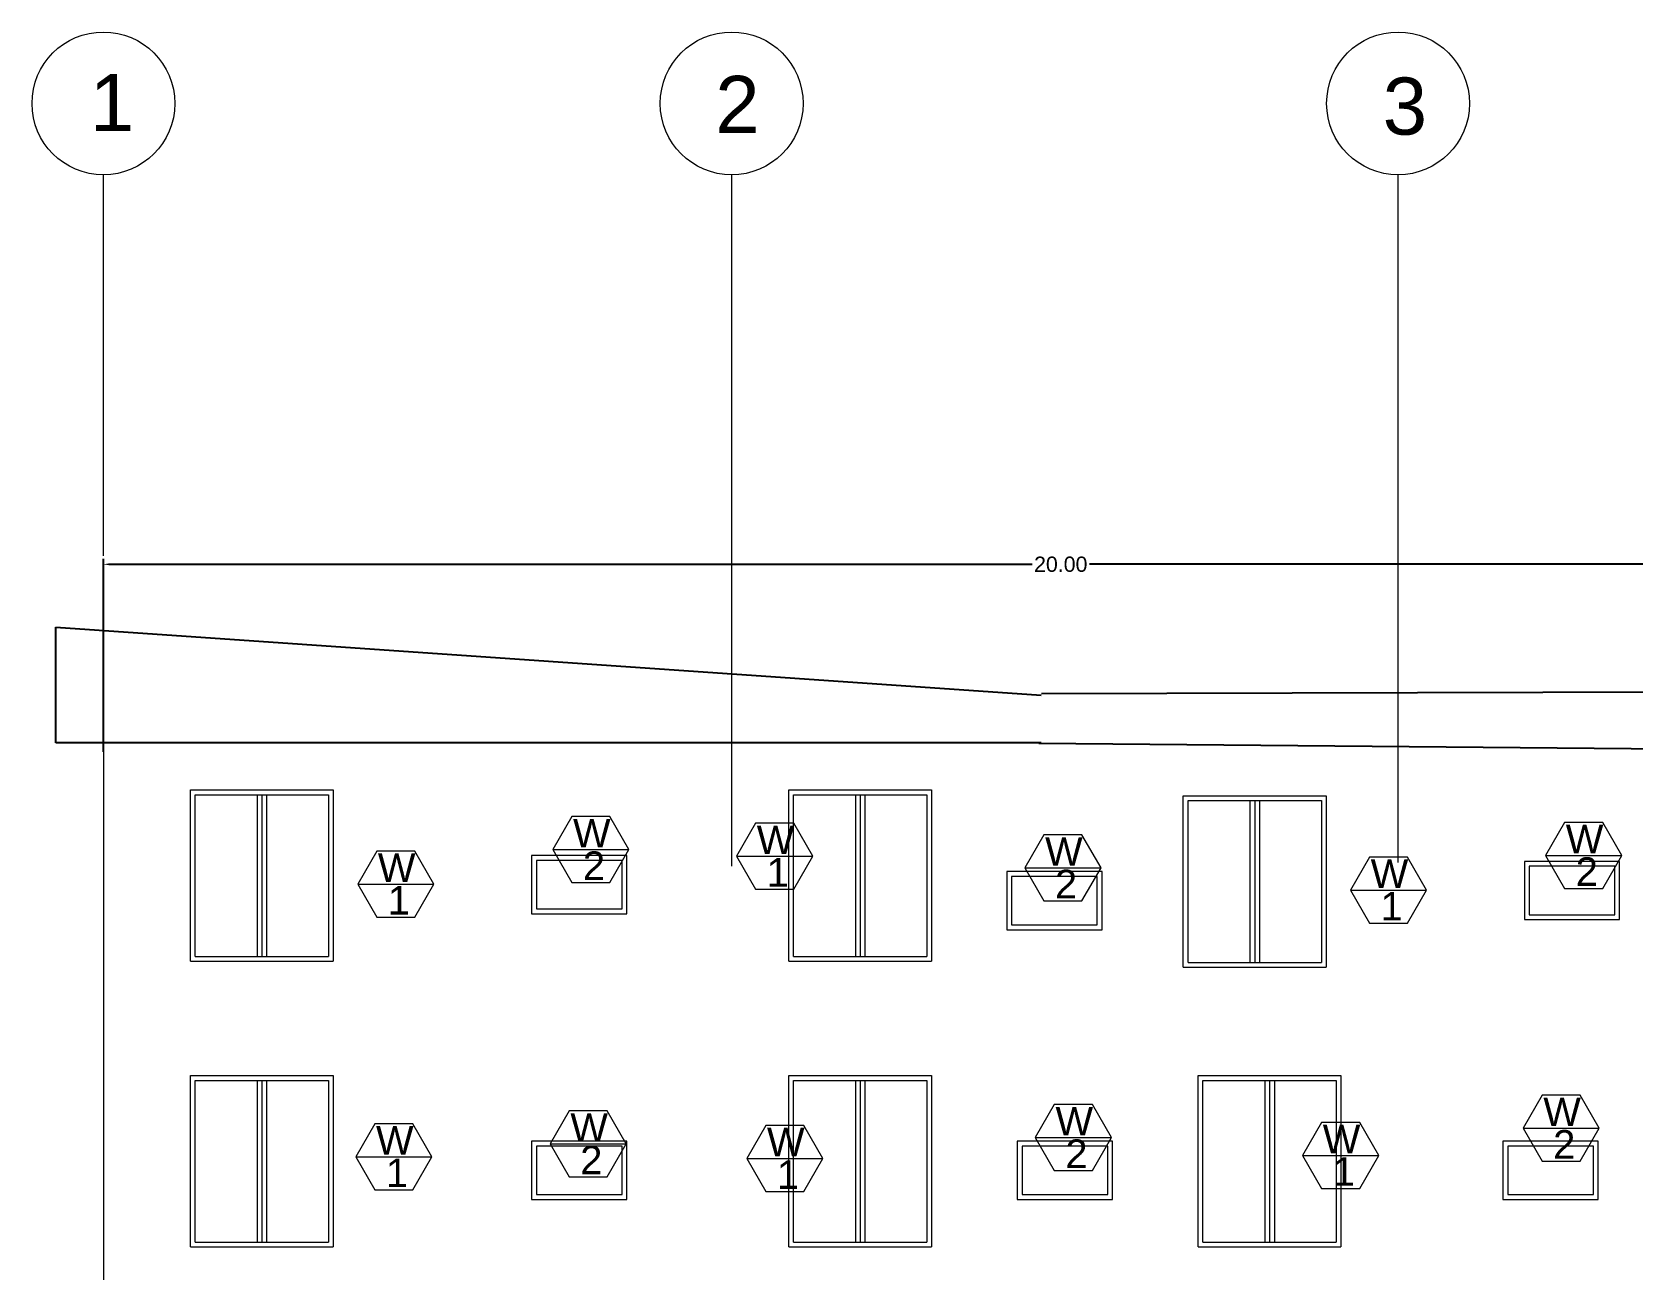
# Model space of a CAD drawing. Header units: millimetres. Extents: x 2391 to 3323, y 1596 to 2537.
# Drawn here: x 2407 to 2459.4, y 2468.1 to 2508.6 of the extents above; entities that cross this region are included whole.
import ezdxf

# ---------------------------------------------------------------- set-up
doc = ezdxf.new("R2010")
doc.units = ezdxf.units.MM
doc.layers.get('Defpoints').update_dxf_attribs({"color": 115})
for name, color, linetype in [('ASCENSORE - ELEVATOR', 160, 'Continuous'), ('colums', 100, 'Continuous'), ('dimensions', 203, 'Continuous'), ('doors', 31, 'Continuous'), ('doors and windows schedule', 11, 'Continuous'), ('exterior wall', 140, 'Continuous'), ('Lightning text', 211, 'Continuous')]:
    doc.layers.add(name, color=color, linetype=linetype)
doc.styles.get("Standard").update_dxf_attribs({"font": 'arial.ttf'})
doc.dimstyles.new('Copy of Standard', dxfattribs={"dimtxt": 0.5, "dimasz": 0.18, "dimexe": 0.18, "dimexo": 0.0625, "dimgap": 0.09, "dimtad": 0, "dimzin": 0, "dimdsep": 46, "dimtxsty": 'Standard', "dimcen": 0.09, "dimadec": 0, "dimazin": 0, "dimtfac": 1, "dimtofl": 0, "dimtmove": 0, "dimatfit": 3, "dimfxl": 1, "dimtolj": 1, "dimtzin": 0, "dimarcsym": 0})

# ---------------------------------------------------------------- blocks, each defined once
blk = doc.blocks.new('*D22')
at = {"layer": 'Defpoints', "color": 0, "transparency": 16777216}
for p in [(2472.323, 2491.197), (2409.299, 2484.992), (2472.323, 2484.992)]:
    blk.add_point(p, dxfattribs=at)
at = {"layer": 'dimensions', "color": 0, "lineweight": -2, "transparency": 16777216}
for p, q in [((2409.299, 2485.055), (2409.299, 2491.377)), ((2472.323, 2485.055), (2472.323, 2491.377)), ((2409.479, 2491.197), (2439.738, 2491.197)), ((2472.143, 2491.197), (2441.612, 2491.197))]:
    blk.add_line(p, q, dxfattribs=at)
at = {"layer": 'dimensions', "color": 0, "transparency": 16777216}
for points in [[(2409.479, 2491.227), (2409.479, 2491.167), (2409.299, 2491.197)], [(2472.143, 2491.227), (2472.143, 2491.167), (2472.323, 2491.197)]]:
    blk.add_solid(points, dxfattribs=at)
at = {"layer": 'dimensions', "color": 0, "lineweight": 13, "transparency": 16777216, "insert": (2440.675, 2491.197), "char_height": 0.5, "attachment_point": 5}
blk.add_mtext('\\A1;20.00', dxfattribs=at)

msp = doc.modelspace()

# ---------------------------------------------------------------- linework, layer by layer
at = {"layer": 'ASCENSORE - ELEVATOR'}
for p, q in [((2407.739, 2486.907), (2407.739, 2489.14)), ((2407.739, 2489.14), (2440.031, 2486.907)), ((2407.739, 2485.347), (2407.739, 2486.907)), ((2409.299, 2485.347), (2407.739, 2485.347)), ((2440.031, 2485.347), (2409.299, 2485.347))]:
    msp.add_line(p, q, dxfattribs=at)
at = {"layer": 'colums', "color": 5}
for p, q in [((2440.049, 2486.961), (2472.396, 2487.058)), ((2472.396, 2485.033), (2439.953, 2485.322))]:
    msp.add_line(p, q, dxfattribs=at)
at = {"layer": 'doors', "lineweight": 13}
for p, q in [((2412.153, 2478.189), (2412.153, 2483.805)), ((2412.153, 2483.805), (2416.833, 2483.805)), ((2412.309, 2478.345), (2412.309, 2483.649)), ((2412.309, 2483.649), (2416.677, 2483.649)), ((2414.337, 2483.649), (2414.337, 2478.345)), ((2414.493, 2483.649), (2414.493, 2478.345)), ((2414.649, 2483.649), (2414.649, 2478.345)), ((2416.677, 2483.649), (2416.677, 2478.345)), ((2416.833, 2483.805), (2416.833, 2478.189)), ((2431.763, 2478.189), (2431.763, 2483.805)), ((2431.763, 2483.805), (2436.443, 2483.805)), ((2431.919, 2478.345), (2431.919, 2483.649)), ((2431.919, 2483.649), (2436.287, 2483.649)), ((2433.947, 2483.649), (2433.947, 2478.345)), ((2434.103, 2483.649), (2434.103, 2478.345)), ((2434.259, 2483.649), (2434.259, 2478.345)), ((2436.287, 2483.649), (2436.287, 2478.345)), ((2436.443, 2483.805), (2436.443, 2478.189)), ((2444.692, 2477.996), (2444.692, 2483.612)), ((2444.692, 2483.612), (2449.372, 2483.612)), ((2449.372, 2483.612), (2449.372, 2477.996)), ((2444.848, 2478.152), (2444.848, 2483.456)), ((2444.848, 2483.456), (2449.216, 2483.456)), ((2446.876, 2483.456), (2446.876, 2478.152)), ((2447.032, 2483.456), (2447.032, 2478.152)), ((2447.188, 2483.456), (2447.188, 2478.152)), ((2449.216, 2483.456), (2449.216, 2478.152)), ((2426.452, 2481.652), (2423.332, 2481.652)), ((2423.332, 2481.652), (2423.332, 2479.749)), ((2426.296, 2481.496), (2423.488, 2481.496)), ((2423.488, 2481.496), (2423.488, 2479.905)), ((2426.296, 2479.905), (2426.296, 2481.496)), ((2426.452, 2479.749), (2426.452, 2481.652)), ((2458.991, 2481.46), (2455.871, 2481.46)), ((2455.871, 2481.46), (2455.871, 2479.556)), ((2458.991, 2479.556), (2458.991, 2481.46)), ((2442.029, 2481.128), (2438.909, 2481.128)), ((2438.909, 2481.128), (2438.909, 2479.225)), ((2441.873, 2480.972), (2439.065, 2480.972)), ((2439.065, 2480.972), (2439.065, 2479.381)), ((2441.873, 2479.381), (2441.873, 2480.972)), ((2442.029, 2479.225), (2442.029, 2481.128)), ((2458.835, 2481.304), (2456.027, 2481.304)), ((2456.027, 2481.304), (2456.027, 2479.712)), ((2458.835, 2479.712), (2458.835, 2481.304)), ((2423.488, 2479.905), (2426.296, 2479.905)), ((2423.332, 2479.749), (2426.452, 2479.749)), ((2439.065, 2479.381), (2441.873, 2479.381)), ((2455.871, 2479.556), (2458.991, 2479.556)), ((2456.027, 2479.712), (2458.835, 2479.712)), ((2438.909, 2479.225), (2442.029, 2479.225)), ((2412.309, 2478.345), (2416.677, 2478.345)), ((2431.919, 2478.345), (2436.287, 2478.345)), ((2412.153, 2478.189), (2416.833, 2478.189)), ((2431.763, 2478.189), (2436.443, 2478.189)), ((2444.692, 2477.996), (2449.372, 2477.996)), ((2444.848, 2478.152), (2449.216, 2478.152)), ((2412.153, 2468.829), (2412.153, 2474.445)), ((2412.153, 2474.445), (2416.833, 2474.445)), ((2412.309, 2468.985), (2412.309, 2474.289)), ((2412.309, 2474.289), (2416.677, 2474.289)), ((2414.337, 2474.289), (2414.337, 2468.985)), ((2414.493, 2474.289), (2414.493, 2468.985)), ((2414.649, 2474.289), (2414.649, 2468.985)), ((2416.677, 2474.289), (2416.677, 2468.985)), ((2416.833, 2474.445), (2416.833, 2468.829)), ((2431.763, 2468.829), (2431.763, 2474.445)), ((2431.763, 2474.445), (2436.443, 2474.445)), ((2431.919, 2468.985), (2431.919, 2474.289)), ((2431.919, 2474.289), (2436.287, 2474.289)), ((2433.947, 2474.289), (2433.947, 2468.985)), ((2434.103, 2474.289), (2434.103, 2468.985)), ((2434.259, 2474.289), (2434.259, 2468.985)), ((2436.287, 2474.289), (2436.287, 2468.985)), ((2436.443, 2474.445), (2436.443, 2468.829)), ((2445.179, 2468.829), (2445.179, 2474.445)), ((2445.179, 2474.445), (2449.859, 2474.445)), ((2445.335, 2468.985), (2445.335, 2474.289)), ((2445.335, 2474.289), (2449.703, 2474.289)), ((2447.363, 2474.289), (2447.363, 2468.985)), ((2447.519, 2474.289), (2447.519, 2468.985)), ((2447.675, 2474.289), (2447.675, 2468.985)), ((2449.703, 2474.289), (2449.703, 2468.985)), ((2449.859, 2474.445), (2449.859, 2468.829)), ((2426.452, 2472.292), (2423.332, 2472.292)), ((2423.332, 2472.292), (2423.332, 2470.389)), ((2426.296, 2472.136), (2423.488, 2472.136)), ((2423.488, 2472.136), (2423.488, 2470.545)), ((2426.296, 2470.545), (2426.296, 2472.136)), ((2426.452, 2470.389), (2426.452, 2472.292)), ((2442.371, 2472.292), (2439.251, 2472.292)), ((2439.251, 2472.292), (2439.251, 2470.389)), ((2442.215, 2472.136), (2439.407, 2472.136)), ((2439.407, 2472.136), (2439.407, 2470.545)), ((2442.215, 2470.545), (2442.215, 2472.136)), ((2442.371, 2470.389), (2442.371, 2472.292)), ((2458.289, 2472.292), (2455.169, 2472.292)), ((2455.169, 2472.292), (2455.169, 2470.389)), ((2458.133, 2472.136), (2455.325, 2472.136)), ((2455.325, 2472.136), (2455.325, 2470.545)), ((2458.133, 2470.545), (2458.133, 2472.136)), ((2458.289, 2470.389), (2458.289, 2472.292)), ((2423.332, 2470.389), (2426.452, 2470.389)), ((2423.488, 2470.545), (2426.296, 2470.545)), ((2439.251, 2470.389), (2442.371, 2470.389)), ((2439.407, 2470.545), (2442.215, 2470.545)), ((2455.169, 2470.389), (2458.289, 2470.389)), ((2455.325, 2470.545), (2458.133, 2470.545)), ((2412.153, 2468.829), (2416.833, 2468.829)), ((2412.309, 2468.985), (2416.677, 2468.985)), ((2431.763, 2468.829), (2436.443, 2468.829)), ((2431.919, 2468.985), (2436.287, 2468.985)), ((2445.179, 2468.829), (2449.859, 2468.829)), ((2445.335, 2468.985), (2449.703, 2468.985))]:
    msp.add_line(p, q, dxfattribs=at)
at = {"layer": 'doors and windows schedule', "lineweight": 13}
for p, q in [((2424.027, 2481.851), (2426.523, 2481.851)), ((2430.05, 2481.631), (2432.546, 2481.631)), ((2456.566, 2481.658), (2459.062, 2481.658)), ((2439.499, 2481.249), (2441.995, 2481.249)), ((2417.633, 2480.717), (2420.129, 2480.717)), ((2450.171, 2480.525), (2452.667, 2480.525)), ((2455.828, 2472.719), (2458.324, 2472.719)), ((2423.94, 2472.207), (2426.436, 2472.207)), ((2439.84, 2472.413), (2442.336, 2472.413)), ((2417.571, 2471.787), (2420.067, 2471.787)), ((2430.386, 2471.729), (2432.882, 2471.729)), ((2448.6, 2471.83), (2451.096, 2471.83))]:
    msp.add_line(p, q, dxfattribs=at)
for points in [[(2424.651, 2482.931), (2424.027, 2481.851), (2424.651, 2480.77), (2425.899, 2480.77), (2426.523, 2481.851), (2425.899, 2482.931)], [(2430.674, 2482.712), (2430.05, 2481.631), (2430.674, 2480.551), (2431.922, 2480.551), (2432.546, 2481.631), (2431.922, 2482.712)], [(2457.19, 2482.739), (2456.566, 2481.658), (2457.19, 2480.577), (2458.438, 2480.577), (2459.062, 2481.658), (2458.438, 2482.739)], [(2440.123, 2482.33), (2439.499, 2481.249), (2440.123, 2480.168), (2441.371, 2480.168), (2441.995, 2481.249), (2441.371, 2482.33)], [(2418.257, 2481.798), (2417.633, 2480.717), (2418.257, 2479.636), (2419.505, 2479.636), (2420.129, 2480.717), (2419.505, 2481.798)], [(2450.795, 2481.605), (2450.171, 2480.525), (2450.795, 2479.444), (2452.043, 2479.444), (2452.667, 2480.525), (2452.043, 2481.605)], [(2456.452, 2473.8), (2455.828, 2472.719), (2456.452, 2471.638), (2457.7, 2471.638), (2458.324, 2472.719), (2457.7, 2473.8)], [(2424.564, 2473.288), (2423.94, 2472.207), (2424.564, 2471.126), (2425.812, 2471.126), (2426.436, 2472.207), (2425.812, 2473.288)], [(2440.464, 2473.494), (2439.84, 2472.413), (2440.464, 2471.332), (2441.712, 2471.332), (2442.336, 2472.413), (2441.712, 2473.494)], [(2418.195, 2472.868), (2417.571, 2471.787), (2418.195, 2470.706), (2419.443, 2470.706), (2420.067, 2471.787), (2419.443, 2472.868)], [(2431.01, 2472.81), (2430.386, 2471.729), (2431.01, 2470.649), (2432.258, 2470.649), (2432.882, 2471.729), (2432.258, 2472.81)], [(2449.224, 2472.911), (2448.6, 2471.83), (2449.224, 2470.749), (2450.472, 2470.749), (2451.096, 2471.83), (2450.472, 2472.911)]]:
    msp.add_lwpolyline(points, close=True, dxfattribs=at)
at = {"layer": 'exterior wall', "lineweight": 13}
msp.add_line((2409.299, 2485.347), (2409.299, 2457.285), dxfattribs=at)
at = {"layer": 'Lightning text', "linetype": 'ByBlock', "lineweight": 13, "ltscale": 0.02}
for p, q in [((2409.299, 2491.478), (2409.299, 2503.958)), ((2429.89, 2481.312), (2429.89, 2503.958)), ((2451.73, 2481.423), (2451.73, 2503.958))]:
    msp.add_line(p, q, dxfattribs=at)
for centre in [(2409.299, 2506.298), (2429.89, 2506.298), (2451.73, 2506.298)]:
    msp.add_circle(centre, 2.34, dxfattribs=at)

# ---------------------------------------------------------------- texts
at = {"layer": 'doors and windows schedule', "lineweight": 13, "attachment_point": 1}
for s, insert, char_height in [('1', (2408.852, 2507.263), 1.872), ('2', (2429.351, 2507.201), 1.872), ('3', (2451.227, 2507.146), 1.872), ('W', (2424.689, 2482.855), 0.936), ('W', (2430.711, 2482.636), 0.936), ('W', (2457.227, 2482.663), 0.936), ('W', (2440.16, 2482.254), 0.936), ('W', (2418.294, 2481.722), 0.936), ('2', (2425.013, 2481.791), 0.936), ('1', (2431.035, 2481.572), 0.936), ('W', (2450.832, 2481.529), 0.936), ('2', (2457.551, 2481.598), 0.936), ('2', (2440.484, 2481.189), 0.936), ('1', (2418.619, 2480.658), 0.936), ('1', (2451.157, 2480.465), 0.936), ('W', (2456.489, 2473.724), 0.936), ('W', (2424.601, 2473.212), 0.936), ('W', (2440.502, 2473.418), 0.936), ('W', (2418.232, 2472.792), 0.936), ('W', (2431.047, 2472.734), 0.936), ('W', (2449.261, 2472.835), 0.936), ('2', (2456.813, 2472.66), 0.936), ('2', (2424.926, 2472.148), 0.936), ('2', (2440.826, 2472.353), 0.936), ('1', (2418.556, 2471.727), 0.936), ('1', (2431.371, 2471.67), 0.936), ('1', (2449.585, 2471.77), 0.936)]:
    msp.add_mtext_dynamic_manual_height_columns(s, width=0.25784, gutter_width=12.5, heights=[0.0584], dxfattribs=dict(at, insert=insert, char_height=char_height))

# ---------------------------------------------------------------- dimensions: what is measured, and where the dimension line sits
at = {"layer": 'dimensions', "lineweight": 13}
dim = msp.add_linear_dim(base=(2472.323, 2491.197), p1=(2409.299, 2484.992), p2=(2472.323, 2484.992), text='20.00', dimstyle='Copy of Standard', dxfattribs=at)
dim.commit()
dim.dimension.update_dxf_attribs({"geometry": '*D22', "text_midpoint": (2440.675, 2491.197), "dimtype": 160})

doc.saveas('drawing.dxf')
